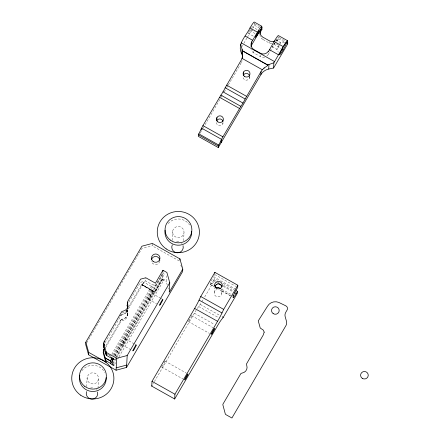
<?xml version="1.0" encoding="UTF-8"?>
<svg xmlns="http://www.w3.org/2000/svg" width="440" height="440" viewBox="0 0 440 440"><rect width="100%" height="100%" fill="white"/><g stroke="black" fill="none" stroke-linecap="round" stroke-linejoin="round"><path stroke-width="0.33" stroke-dasharray="2.2 1.65" d="M162.492 279.015L162.448 279.818L154.99 292.199L162.492 279.015A1.914 0.358 30.3 0 0 164.159 279.598A1.914 0.358 30.3 0 0 163.009 278.504L162.541 278.119L162.789 273.559L163.268 273.702A1.914 0.358 30.3 0 0 164.466 273.922A1.914 0.358 30.3 0 0 162.839 272.657L162.899 271.464M114.835 356.395L153.252 290.68L141.961 284.35L142.038 284.928L146.339 287.342M127.512 313.522L127.402 315.607L127.166 311.465M86.63 386.755L87.131 377.553M98.01 388.372L98.511 379.17A5.748 5.621 3.1 0 0 90.679 373.137A5.748 5.621 3.1 0 0 89.271 382.773A5.748 5.621 3.1 0 0 98.511 379.17M105.523 347.77L120.362 322.388L120.45 320.793L105.611 346.175M105.177 342.59L120.709 316.025L120.758 315.172M126.852 311.718L126.929 310.233A2.129 2.085 3.1 0 0 126.918 310.613M127.496 310.42L127.012 311.382L127.754 309.139A5.841 5.715 3.1 0 1 123.211 314.122L122.034 314.446A2.129 2.085 3.1 0 0 121.55 314.77L120.709 316.025M113.938 355.08L151.734 290.439L141.587 284.741L141.994 284.377M112.717 354.965L153.615 285.01L152.438 284.763L145.635 280.946L145.811 277.767M179.19 260.926L152.257 245.812L152.383 243.43M151.734 290.439L113.597 355.564M153.681 284.939A1.914 0.358 30.3 0 1 155.304 285.549L155.43 283.162M167.272 285.219L166.381 282.024L166.716 275.891M172.145 240.477L172.645 231.275M183.596 240.779L184.024 232.898A5.748 5.621 3.1 0 0 176.193 226.864A5.748 5.621 3.1 0 0 174.785 236.5A5.748 5.621 3.1 0 0 184.024 232.898M213.972 286.44L210.436 284.455L210.518 282.904A5.841 0.544 -60.7 0 1 213.224 277.184M222.767 123.976L222.838 122.623M204.738 296.923L214.445 280.319L214.544 278.531L217.41 280.137M214.522 274.962L214.764 274.417M214.225 292.562L214.478 287.92M228.393 84.871L240.933 63.421L240.999 62.183M249.37 78.469L249.453 76.923M252.67 28.226L254.436 25.212L254.436 23.056M264.688 57.107A5.841 5.715 3.1 0 1 260.255 56.546L253.765 52.905L253.869 50.93M260.255 56.546L260.326 55.231M271.964 43.791A5.841 5.715 3.1 0 1 269.313 43.038L262.823 39.397L262.911 37.752M266.8 56.062A5.841 5.715 3.1 0 0 268.224 54.434L268.312 52.789M269.313 43.038L269.379 41.806M273.752 43.599A5.841 5.715 3.1 0 0 277.283 40.925L277.404 38.737A5.841 5.715 3.1 0 1 275.979 40.359M277.283 40.925L278.559 38.742L278.575 36.729L276.045 41.063M249.788 77.275L249.849 76.208M221.815 293.639L221.969 290.939M222.073 288.772L222.041 289.069M143.16 283.393L143.836 282.178L156.816 289.454M143.792 282.26L143.209 283.305M242.083 46.343L242.671 45.337M243.848 43.324L247.082 37.791M247.374 37.285L251.79 29.739M200.189 133.117L202.857 128.557M203.203 127.963L220.803 97.856M221.15 97.267L222.184 95.497M224.252 91.955L226.666 87.824M227.013 87.236L228.047 85.465M86.741 342.76L141.801 248.584L152.257 245.812M268.224 54.434L275.704 41.641M128.832 302.132L140.41 282.332L145.635 280.946M128.579 306.889L141.592 284.631L154.99 292.199M143.061 283.569L126.885 311.526A2.129 2.085 3.1 0 0 126.841 312.098L127.149 313.258A5.841 5.715 3.1 0 1 122.859 320.595L121.682 320.92A2.129 2.085 3.1 0 0 121.204 321.244L120.362 322.388M111.76 354.349L152.444 284.652M155.304 285.549L156.712 283.129M157.185 282.326L159.538 278.295M160.012 277.492L160.479 276.683M160.952 275.88L161.893 274.269M114.697 355.845L162.8 273.537M114.983 356.296L163.268 273.702M115.984 356.939L164.478 273.988M112.722 363.303L115.489 358.567M115.836 357.979L162.541 278.086M113.157 363.776L115.979 358.952M116.919 357.341L163.009 278.504M114.637 364.287L115.577 362.681M117.689 359.068L118.712 357.319M119.026 356.78L164.175 279.554M213.565 276.595L220.171 280.484M213.961 275.913L214.203 275.506M210.436 284.455A5.841 0.544 -60.7 0 0 213.268 280.709L214.544 278.531M152.982 384.01L153.335 383.405M154.396 381.59L194.376 313.209A11.88 1.111 -60.7 0 1 196.185 310.222M197.318 308.479A11.88 1.111 -60.7 0 1 198.715 306.526L201.207 302.962M202.092 301.455L202.972 299.943M120.714 315.915L121.281 315.057M120.445 320.903L120.89 320.095M120.549 320.727L121.017 319.935M143.061 283.553L142.038 284.928M121.011 320.045L121.286 319.649A2.129 2.085 3.1 0 1 121.764 319.325L122.947 319A5.841 5.715 3.1 0 0 127.232 311.663M121.407 315.018L121.545 314.886A2.129 2.085 3.1 0 1 122.023 314.562L123.206 314.232A5.841 5.715 3.1 0 0 127.749 309.249M121.143 319.897L121.281 319.764A2.129 2.085 3.1 0 1 121.759 319.44L122.942 319.11A5.841 5.715 3.1 0 0 127.226 311.773L127.1 311.273M122.111 312.966L123.288 312.642A5.841 5.715 3.1 0 0 126.94 310.156A2.129 2.085 3.1 0 0 126.924 310.502L126.94 310.805M284.664 42.345L280.588 42.663L275.88 40.023M152.939 290.532L153.236 290.67M254.518 23.705L259.666 26.593M279.213 37.56L286.077 41.41M254.436 25.212L259.116 27.836M278.559 38.742L284.851 42.273M251.757 26.488L257.367 29.64M251.075 29.684L254.535 31.62M278.163 44.88L274.637 42.9A3.834 0.358 -60.7 0 1 272.223 46.679M249.838 30.624L255.024 33.534M273.961 44.16L280.869 48.4M248.006 33.171L253.627 36.322M272.129 46.706L276.832 49.346L278.218 52.08M214.759 274.549L235.78 286.347M220.649 280.753L234.982 288.794M223.141 283.355L234.13 289.52M214.445 280.319L215.881 281.122M217.789 282.194L219.703 283.267M223.526 285.411L233.079 290.774M213.268 280.709L214.704 281.512M216.134 282.315L217.569 283.124M223.3 286.336L232.854 291.698M210.518 282.904L214.055 284.889M230.593 294.162L222.013 289.35L221.925 290.901L230.505 295.713M221.936 291.022L230.538 295.851M210.474 284.592L213.912 286.523M162.448 279.818L166.381 282.024M200.327 304.469L218.955 314.925M198.715 306.526L218.306 317.515M194.376 313.209L214.44 324.467M142.01 284.642L154.957 291.913M152.191 293.513L160.534 298.188M161.123 298.518L162.888 299.508M191.571 315.601L212.839 327.536M148.88 299.42L156.524 303.71M188.254 321.514L209.528 333.449M125.587 339.02L134.409 343.97M134.998 344.3L136.175 344.96M164.962 361.108L186.72 373.318M122.276 344.927L132.968 350.928M161.651 367.021L182.924 378.956M107.421 354.151L107.762 354.349M108.416 354.706L108.757 354.904M109.406 355.267L110.083 355.652M110.401 355.823L110.726 356.12L110.391 355.933M107.415 354.261L107.745 354.448M108.411 354.822L108.741 355.003M109.401 355.377L110.061 355.745M221.661 289.536L221.947 290.361L221.777 289.784M127.034 311.08L127.094 311.382M180.857 265.1L181.572 267.658M167.987 287.782L168.344 289.058M126.984 310.888L127.028 311.19M126.946 310.695L126.979 310.998M81.818 370.832A13.415 13.118 3.1 0 1 104.759 372.416M90.486 388.047A5.748 5.621 3.1 0 1 94.391 388.366M96.113 389.56A5.748 5.621 3.1 0 1 96.487 389.972M168.091 223.591A13.415 13.118 3.1 0 1 189.59 224.983M176.583 241.654A5.748 5.621 3.1 0 1 179.905 242.094M181.632 243.287A5.748 5.621 3.1 0 1 182.001 243.7M165.017 361.086A3.449 0.325 -60.7 0 1 163.79 363.979A3.449 0.325 -60.7 0 1 161.706 367.103M161.684 366.839A3.449 0.325 -60.7 0 1 161.86 366.366M162.311 365.382A3.449 0.325 -60.7 0 1 162.454 365.096M163.867 362.599A3.449 0.325 -60.7 0 1 164.027 362.351M164.466 361.697A3.449 0.325 -60.7 0 1 164.714 361.372M191.664 315.739A3.449 0.325 -60.7 0 1 189.613 319.825A3.449 0.325 -60.7 0 1 188.331 321.2M188.661 320.408A3.449 0.325 -60.7 0 1 188.782 320.15M189.211 319.291A3.449 0.325 -60.7 0 1 189.371 319M219.923 289.85A3.834 3.746 3.1 0 1 220.836 295.652A3.834 3.746 3.1 0 1 214.852 295.202A3.834 3.746 3.1 0 1 216.634 289.603M221.661 289.295A3.218 1.645 34.5 0 1 221.793 289.564M222.2 290.812A4.152 0.748 62 0 1 222.073 290.889M155.298 292.38A1.892 0.369 30.4 0 1 153.61 291.324A1.892 0.369 30.4 0 1 153.28 290.697M143.193 283.486A5.88 0.853 -61.7 0 1 143.033 283.756M110.666 356.164A2.14 1.298 -51.4 0 1 111.023 356.406M151.734 290.4A3.19 2.365 -71.7 0 1 152.928 290.554M159.791 261.113A4.252 4.158 3.1 0 1 151.382 261.14M279.785 43.56A3.834 0.358 -60.7 0 1 280.159 43.983M279.367 45.546A3.834 0.358 -60.7 0 1 276.837 49.346A3.834 0.358 -60.7 0 1 278.751 45.21M275.754 40.634A3.834 0.358 -60.7 0 1 275.572 41.08M253.765 52.905A5.841 5.715 3.1 0 1 251.026 49.44M251.449 27.544A3.834 0.358 -60.7 0 1 251.328 27.808M250.365 29.7A3.834 0.358 -60.7 0 1 248.045 33.176M248.067 32.736A3.834 0.358 -60.7 0 1 248.215 32.351M248.567 31.565A3.834 0.358 -60.7 0 1 248.716 31.262M249.816 76.593A3.449 3.372 3.1 0 1 246.235 80.157A3.449 3.372 3.1 0 1 242.963 76.302M223.185 122.782A3.449 3.372 3.1 0 1 219.456 125.653A3.449 3.372 3.1 0 1 216.326 122.15M242.105 60.632A11.88 11.622 3.1 0 1 240.933 63.421M262.823 39.397A5.841 5.715 3.1 0 1 259.957 35.354M123.376 343.651A3.449 0.325 -60.7 0 0 125.675 338.993A3.449 0.325 -60.7 0 0 122.903 343.354A3.449 0.325 -60.7 0 0 123.376 343.651M149.98 298.144A3.449 0.325 -60.7 0 0 152.279 293.486A3.449 0.325 -60.7 0 0 149.507 297.847A3.449 0.325 -60.7 0 0 149.98 298.144"/><path stroke-width="0.66" d="M85.833 342.15L85.701 344.536L88.556 354.772L116.089 370.222L126.544 367.45L182.639 271.497L182.771 269.11L179.916 258.874L152.383 243.43L141.928 246.197L85.833 342.15L88.688 352.385L88.556 354.772M105.496 360.982L103.428 353.568L103.516 351.978L105.952 360.745L110.677 363.495A1.914 0.358 30.3 0 0 112.167 364.738A1.914 0.358 30.3 0 0 113.977 365.42A1.914 0.358 30.3 0 0 112.844 364.315L112.376 363.924L112.624 359.37L113.102 359.513A1.914 0.358 30.3 0 0 114.285 359.706A1.914 0.358 30.3 0 0 112.514 358.38A1.914 0.358 30.3 0 0 110.985 357.929L106.354 355.333L105.441 353.045L106.425 353.705M105.43 353.15L103.774 347.209L103.736 342.914A2.409 2.354 3.1 0 1 103.829 342.205L121.715 311.702A2.129 2.085 3.1 0 1 122.199 311.377L123.376 311.053A5.841 5.715 3.1 0 0 127.666 303.716L127.358 302.555A2.129 2.085 3.1 0 1 127.402 301.983L140.58 279.147L145.811 277.767L155.43 283.162L162.965 270.276L166.898 272.481L169.752 282.716L169.235 292.259L182.771 269.11M103.84 349.982L104.577 347.952M104.258 342.243L104.313 341.182M105.446 360.806L105.512 359.568M105.809 354.09L105.963 351.263L103.945 344.025M106.051 360.899L105.991 362.093L88.688 352.385M106.354 355.333L106.502 352.55A4.18 4.092 3.1 0 1 106.029 351.434L105.963 351.263M105.166 358.034L110.479 361.02L112.211 357.935M116.089 370.222L116.732 358.292L106.502 352.55M126.544 367.45L127.188 355.526L169.752 282.716M236.038 290.593L237.474 291.395L237.375 293.183L223.256 317.339L221.65 319.391A11.88 1.111 -60.7 0 0 217.305 326.073L174.674 398.992L151.745 386.127L152.004 381.354L194.634 308.435A11.88 1.111 -60.7 0 0 199.067 300.108L200.756 296.516L214.88 272.365L237.809 285.23L237.688 287.419L236.412 289.597A5.841 0.544 -60.7 0 0 233.453 295.768L233.365 297.319L232.65 296.918M162.899 271.464L162.965 270.276M179.85 260.068L179.916 258.874M174.674 398.992L174.933 394.218L217.564 321.299A11.88 1.111 -60.7 0 0 221.997 312.978L223.685 309.381L237.809 285.23M201.207 130.136L201.278 128.766M216.777 120.615L216.942 117.519M218.268 147.543L218.35 146.036L198.385 134.838L198.303 136.345L218.268 147.543L260.898 74.624A11.88 11.622 3.1 0 1 268.714 69.047L273.587 68.029L287.711 43.879L287.601 40.887M221.095 142.709L221.243 139.964M222.91 121.27L222.931 120.879M214.841 273.048L214.88 272.365M250.987 46.574A5.841 5.715 3.1 0 1 251.587 45.1L251.768 41.806L257.471 32.17A8.97 0.836 -60.7 0 1 261.795 26.252L254.309 22.05A8.97 0.836 -60.7 0 0 249.981 27.968C246.136 36.08 236.44 44.281 241.89 53.994A11.88 11.622 3.1 0 1 242.495 57.574M241.89 53.994L242.138 49.451L240.598 44.127M242.589 55.88L242.138 49.451M243.381 75.108L243.551 72.012M249.508 75.955L249.535 75.372M259.886 34.188A5.841 5.715 3.1 0 1 260.651 31.592L260.766 29.403A5.841 5.715 3.1 0 0 262.944 37.208L269.429 40.843A5.841 5.715 3.1 0 0 274.989 40.986M260.651 31.592L261.921 29.409L261.817 26.422M260.898 74.624L261.063 71.528A11.88 11.622 3.1 0 1 262.339 69.757L263.956 68.211M268.367 51.761L274.103 41.503A8.97 0.836 -60.7 0 1 278.432 35.585L287.584 40.717A8.97 0.836 -60.7 0 0 283.256 46.635L273.873 62.794L273.587 68.029M268.714 69.047L268.961 64.499L273.873 62.794M267.773 65.153L242.446 50.837M242.545 56.199L242.017 58.355A11.88 11.622 3.1 0 1 241.104 60.33L225.181 87.791A5.841 0.544 -60.7 0 1 220.891 95.128L202.549 126.28L198.764 134.002A4.18 0.391 -60.7 0 0 198.369 134.86M103.455 349.982L103.395 350.152A2.409 2.354 3.1 0 0 103.307 350.861L103.312 351.159M127.347 304.678L127.226 305.168A2.129 2.085 3.1 0 0 127.182 305.734M127.276 304.981L127.512 304.31M103.714 345.213L103.956 344.591M103.868 344.757L103.653 345.384A2.409 2.354 3.1 0 0 103.565 346.099M103.516 349.921L103.884 349.129M218.73 145.2L222.514 137.478L240.856 106.332A5.841 0.544 -60.7 0 0 245.146 98.995L261.063 71.528M127.419 304.607L127.6 304.243M104.038 343.112L103.741 343.794A2.409 2.354 3.1 0 0 103.648 344.509L103.862 345.62M103.604 351.06L103.312 351.747A2.409 2.354 3.1 0 0 103.219 352.457L103.428 353.568M103.95 344.702L104.049 344.421M103.785 349.3L103.389 350.262A2.409 2.354 3.1 0 0 103.301 350.977M127.793 302.473L127.314 303.578A2.129 2.085 3.1 0 0 127.27 304.145L127.578 305.305A5.841 5.715 3.1 0 1 127.738 308.253M251.587 45.1L261.938 27.396M110.473 361.014L112.206 358.045M112.618 359.398L113.311 358.215M110.682 363.495L113.454 358.76M151.745 386.127L152.097 385.523M233.365 297.319A5.841 0.544 -60.7 0 0 236.198 293.574L237.474 291.395M267.608 65.604L264.27 67.963M216.002 285.098L216.326 284.741M216.788 284.377L217.811 283.932M268.961 64.499L267.784 64.983L242.451 50.765M116.732 358.292L127.188 355.526M116.215 367.834L126.671 365.068M215.908 287.513L217.635 287.276M261.536 27.643L262.004 27.907M287.221 42.053L287.793 42.372M261.454 29.15L261.921 29.409M287.139 43.555L287.711 43.879M249.981 27.968L257.471 32.17M274.103 41.503L283.256 46.635M256.173 34.183L257.323 34.826M245.168 36.091L252.654 40.293M269.291 49.627L278.438 54.758M241.203 42.873L274.472 61.545M242.017 58.355L262.339 69.757M226.6 85.129L246.565 96.327M225.181 87.791L245.146 98.995M223.014 91.856L242.979 103.059M220.891 95.128L240.856 106.332M219.5 97.273L239.465 108.471M202.934 125.609L222.899 136.812M201.581 128.139L221.54 139.343M198.831 133.864L218.796 145.062M218.999 283.927L221.865 285.533M234.768 292.77L236.198 293.574M214.698 285.247L215.666 285.791L215.578 287.342L214.94 286.979M232.738 295.367L233.453 295.768M200.756 296.516L223.685 309.381M199.067 300.108L221.997 312.978M222.299 316.8L223.256 317.339M194.634 308.435L217.564 321.299M105.435 353.04L106.101 353.414M152.004 381.354L174.933 394.218M105.177 357.924L110.479 360.899M281.974 49.203L283.074 50.001M221.843 286.193L221.98 286.627M127.364 306.394L127.424 306.702M127.43 306.592L127.49 306.895A5.841 5.715 3.1 0 1 127.771 308.347M127.297 306.202L127.358 306.504M105.875 352.853L105.925 353.029A4.18 4.092 3.1 0 0 106.387 354.161M103.774 347.209L103.681 346.726M103.51 352.088L103.373 351.417M127.248 306.009L127.292 306.312M103.719 347.023L103.604 346.352M103.455 351.901L103.34 351.23M127.21 305.817L127.243 306.119M103.631 346.649L103.582 346.17M103.318 351.048L103.334 351.34M127.204 305.927L127.188 305.624A2.129 2.085 3.1 0 1 127.232 305.052M103.576 346.28L103.571 345.989A2.409 2.354 3.1 0 1 103.659 345.274M106.205 377.603A13.415 13.118 3.1 0 1 91.614 391.424A13.415 13.118 3.1 0 1 79.794 375.21M97.543 392.007A5.748 5.621 3.1 0 1 91.8 399.097A5.748 5.621 3.1 0 1 86.576 391.611M191.719 231.33A13.415 13.118 3.1 0 1 177.788 245.196A13.415 13.118 3.1 0 1 165.061 230.197M183.062 245.735A5.748 5.621 3.1 0 1 177.051 252.802A5.748 5.621 3.1 0 1 172.288 244.849M221.496 285.687A3.218 2.283 50.1 0 1 221.749 286.204M218.383 283.894A3.201 2.623 44.5 0 1 221.408 285.731M217.778 283.866A3.218 2.541 24.4 0 1 218.35 283.767M216.09 284.713A4.152 1.964 -5.6 0 1 216.486 284.306M215.573 285.637A5.313 1.216 -30.2 0 1 215.424 285.423M215.952 287.458A5.313 0.781 -39.9 0 1 216.079 287.243M217.74 287.402A3.218 1.348 15.1 0 1 218.257 287.43M218.273 287.617A3.201 1.793 20.6 0 1 220.627 288.536M105.958 362.109A4.18 4.092 3.1 0 1 105.512 360.976M127.496 306.784A5.841 5.715 3.1 0 1 127.776 308.231M111.238 357.33A2.14 1.298 -51.4 0 1 111.188 357.599M110.391 361.158A2.14 1.584 -71.7 0 1 110.842 363.352M151.487 259.43A4.252 4.158 3.1 0 1 159.83 260.304M218.334 146.058A4.18 0.391 -60.7 0 1 218.735 145.195M268.4 51.145A5.841 5.715 3.1 0 1 260.43 53.251L253.941 49.61A5.841 5.715 3.1 0 1 251.768 41.806M243.238 75.378A3.449 3.372 3.1 0 1 249.7 75.911M216.634 120.885A3.449 3.372 3.1 0 1 222.987 121.083M242.501 55.864A7.695 4.945 -87.1 0 1 242.457 56.177M263.89 68.14A7.695 4.076 -37.5 0 1 264.214 67.887M267.729 65.203A11.715 2.239 -19.6 0 1 267.564 65.582M264.193 332.145L263.164 335.143L246.527 363.902A2.129 2.085 3.1 0 0 246.483 364.469L246.791 365.635A5.841 5.715 3.1 0 1 242.506 372.966L241.329 373.296A2.129 2.085 3.1 0 0 240.845 373.62L222.959 404.124A2.409 2.354 3.1 0 0 222.865 404.833L225.143 413.358A4.18 4.092 3.1 0 0 225.605 414.486L231.93 418L285.895 325.688A5.94 5.808 3.1 0 0 286.468 321.277L285.192 316.712A5.94 5.808 3.1 0 1 285.769 312.307L287.111 310.002A3.064 2.998 3.1 0 0 285.808 305.827L278.812 302.423A8.97 8.773 3.1 0 0 267.57 306.147L258.253 320.881L260.249 328.048L263.28 330.083L264.193 332.145M84.667 386.276A13.415 13.118 3.1 0 0 106.227 377.861A13.415 13.118 3.1 0 0 87.956 363.786A13.415 13.118 3.1 0 0 84.667 386.276M80.674 395.181A21.076 20.614 3.1 0 0 113.806 380.276A21.076 20.614 3.1 0 0 83.974 359.629A21.076 20.614 3.1 0 0 80.674 395.181M166.188 248.908A21.076 20.614 3.1 0 0 199.32 233.998A21.076 20.614 3.1 0 0 169.488 213.351A21.076 20.614 3.1 0 0 166.188 248.908M170.181 239.998A13.415 13.118 3.1 0 0 191.741 231.589A13.415 13.118 3.1 0 0 173.47 217.514A13.415 13.118 3.1 0 0 170.181 239.998M185.68 378.609A3.449 0.325 -60.7 0 0 187.979 373.951A3.449 0.325 -60.7 0 0 185.207 378.312A3.449 0.325 -60.7 0 0 185.68 378.609M212.289 333.102A3.449 0.325 -60.7 0 0 214.583 328.444A3.449 0.325 -60.7 0 0 211.816 332.805A3.449 0.325 -60.7 0 0 212.289 333.102M216.084 288.09A3.834 3.746 3.1 0 0 222.244 285.687A3.834 3.746 3.1 0 0 217.025 281.661A3.834 3.746 3.1 0 0 216.084 288.09M133.964 349.597A3.449 0.325 -60.7 0 0 136.263 344.933A3.449 0.325 -60.7 0 0 133.491 349.294A3.449 0.325 -60.7 0 0 133.964 349.597M160.567 304.084A3.449 0.325 -60.7 0 0 162.866 299.425A3.449 0.325 -60.7 0 0 160.094 303.787A3.449 0.325 -60.7 0 0 160.567 304.084M153.104 261.415A4.252 4.158 3.1 0 0 159.923 258.726A4.252 4.158 3.1 0 0 154.115 254.287A4.252 4.158 3.1 0 0 153.104 261.415M273.152 313.577A3.834 3.746 3.1 0 0 279.175 310.866A3.834 3.746 3.1 0 0 273.752 307.109A3.834 3.746 3.1 0 0 273.152 313.577M362.214 378.301A3.834 3.746 3.1 0 0 368.236 375.59A3.834 3.746 3.1 0 0 362.813 371.833A3.834 3.746 3.1 0 0 362.214 378.301M281.875 51.97A7.244 0.676 -60.7 0 0 286.704 42.18A7.244 0.676 -60.7 0 0 280.885 51.343A7.244 0.676 -60.7 0 0 281.875 51.97M256.69 35.865A3.834 0.358 -60.7 0 0 259.243 30.69A3.834 0.358 -60.7 0 0 256.168 35.536A3.834 0.358 -60.7 0 0 256.69 35.865M244.415 76.34A3.449 3.372 3.1 0 0 249.959 74.179A3.449 3.372 3.1 0 0 245.256 70.559A3.449 3.372 3.1 0 0 244.415 76.34M217.811 121.847A3.449 3.372 3.1 0 0 223.35 119.686A3.449 3.372 3.1 0 0 218.653 116.067A3.449 3.372 3.1 0 0 217.811 121.847"/></g></svg>
